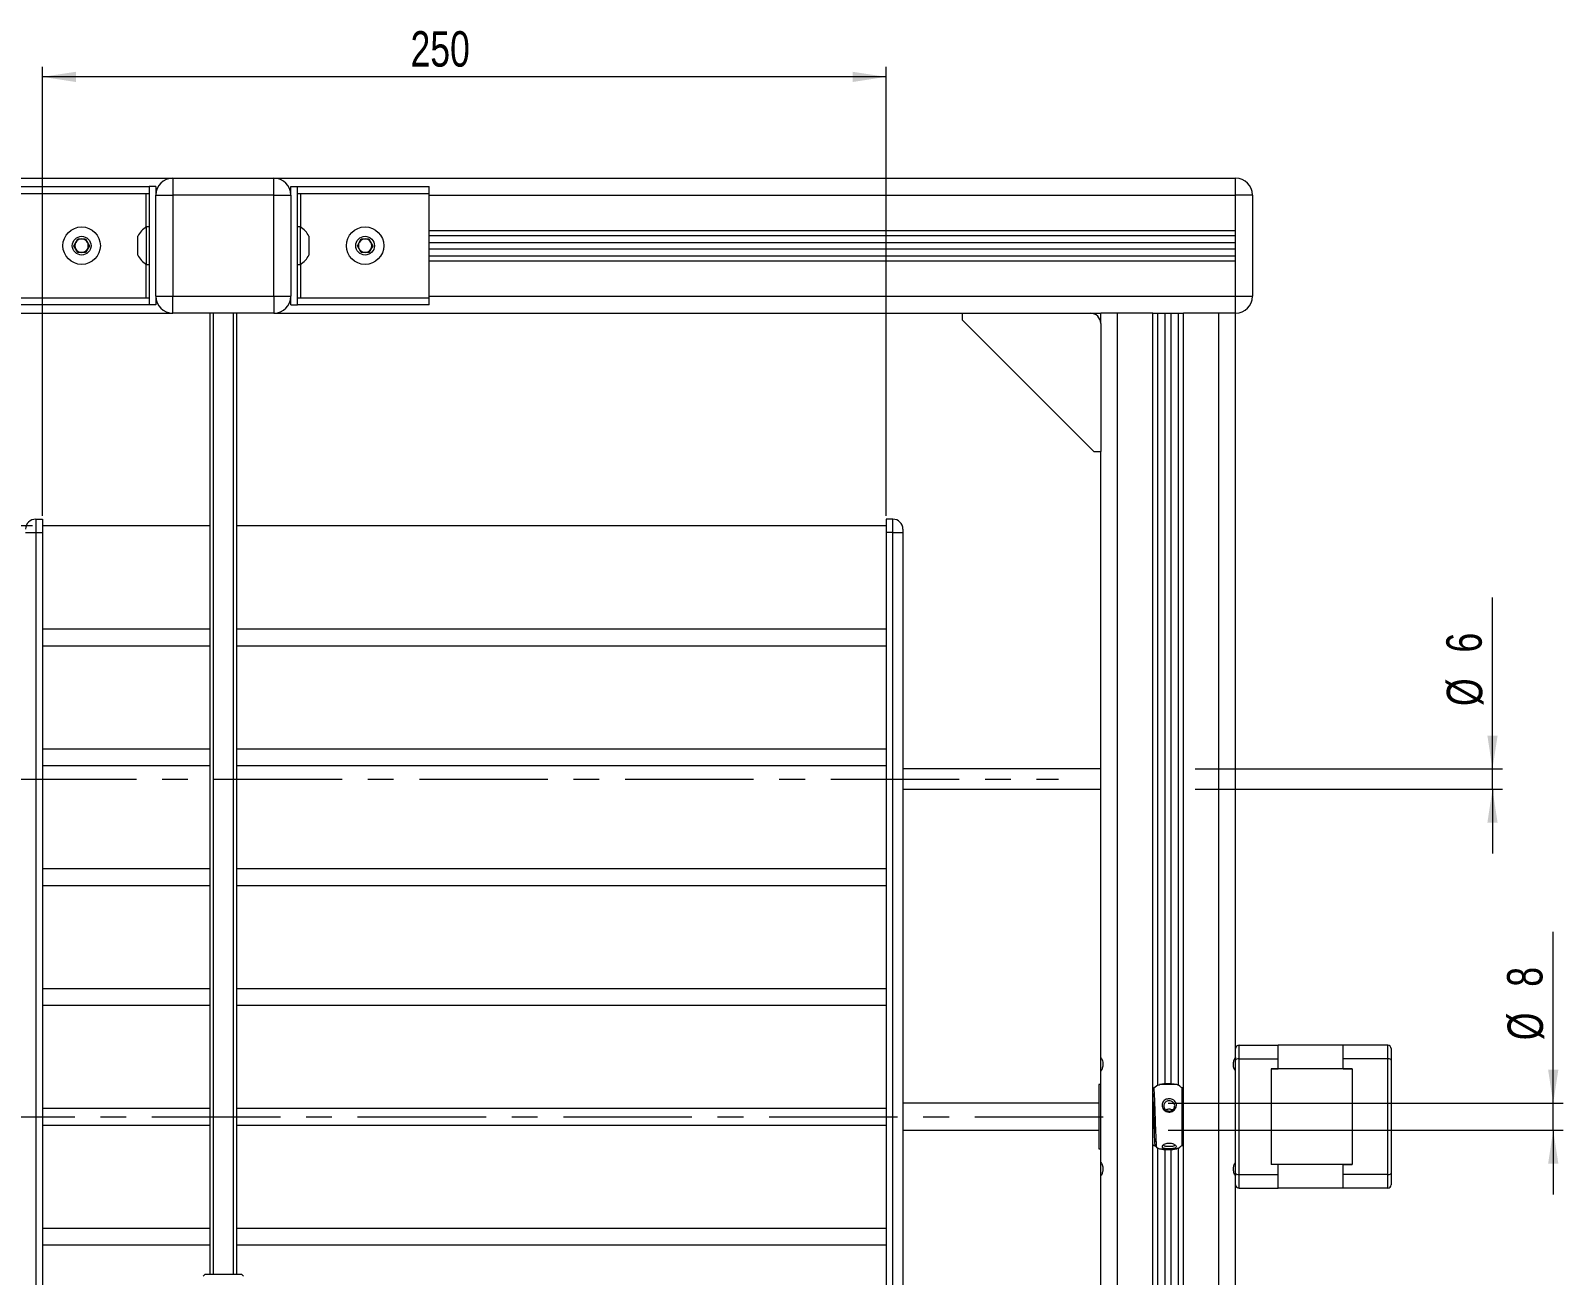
# Model space of a CAD drawing. Header units: millimetres. Extents: x 0 to 594, y 0 to 420.
# Drawn here: x 163.4 to 314.8, y 115.4 to 238.3 of the extents above; entities that cross this region are included whole.
import ezdxf

# ---------------------------------------------------------------- set-up
doc = ezdxf.new("R2010")
doc.units = ezdxf.units.MM
doc.linetypes.add('CENTERX2', pattern=[20.32, 12.7, -2.54, 2.54, -2.54])
doc.styles.add('SLDTEXTSTYLE0', font='TXT', dxfattribs={"width": 0.75})
doc.dimstyles.new('SLDDIMSTYLE0', dxfattribs={"dimtxt": 3.5, "dimasz": 3.302, "dimexe": 0, "dimexo": 0.0625, "dimgap": 0.875, "dimtad": 1, "dimlfac": 3, "dimrnd": 1e-09, "dimzin": 12, "dimdsep": 46, "dimtxsty": 'SLDTEXTSTYLE0', "dimsah": 1, "dimcen": 0.09, "dimadec": 0, "dimazin": 3, "dimtfac": 1, "dimtmove": 0, "dimatfit": 0, "dimfxl": 0, "dimfrac": 2, "dimtolj": 1, "dimtzin": 12, "dimarcsym": 0})
doc.dimstyles.new('SLDDIMSTYLE1', dxfattribs={"dimtxt": 3.5, "dimasz": 3.302, "dimexe": 0, "dimexo": 0.0625, "dimgap": 0.875, "dimtad": 1, "dimlfac": 3, "dimrnd": 1e-09, "dimzin": 12, "dimdsep": 46, "dimtxsty": 'SLDTEXTSTYLE0', "dimsah": 1, "dimcen": 0.09, "dimadec": 0, "dimazin": 3, "dimtfac": 1, "dimtofl": 0, "dimtmove": 0, "dimatfit": 3, "dimfxl": 0, "dimfrac": 2, "dimtolj": 1, "dimtzin": 12, "dimarcsym": 0})

# ---------------------------------------------------------------- blocks, each defined once
blk = doc.blocks.new('*D17')
at = {"color": 7, "linetype": 'Continuous', "lineweight": 0}
for p, q in [((307.83, 165.37), (307.83, 182.3)), ((278.46, 165.37), (308.83, 165.37)), ((307.83, 163.37), (307.83, 165.37)), ((278.46, 163.37), (308.83, 163.37)), ((307.83, 163.37), (307.83, 157.02))]:
    blk.add_line(p, q, dxfattribs=at)
for points in [[(307.83, 165.37), (308.34, 168.67), (307.33, 168.67)], [(307.83, 163.37), (307.33, 160.07), (308.34, 160.07)]]:
    blk.add_solid(points, dxfattribs=at)
at = {"color": 7, "linetype": 'Continuous', "lineweight": 0, "char_height": 3.5, "attachment_point": 1, "rotation": 90, "style": 'SLDTEXTSTYLE0'}
for s, insert in [('6', (303.27, 176.87, -40.61)), ('%%c', (303.32, 171.59, -40.61))]:
    blk.add_mtext(s, dxfattribs=dict(at, insert=insert))
blk = doc.blocks.new('*D18')
at = {"color": 7, "linetype": 'Continuous', "lineweight": 0}
for p, q in [((313.83, 132.37), (313.83, 149.3)), ((275.79, 132.37), (314.83, 132.37)), ((313.83, 129.71), (313.83, 132.37)), ((275.79, 129.71), (314.83, 129.71)), ((313.83, 129.71), (313.83, 123.36))]:
    blk.add_line(p, q, dxfattribs=at)
for points in [[(313.83, 132.37), (314.34, 135.67), (313.33, 135.67)], [(313.83, 129.71), (313.33, 126.4), (314.34, 126.4)]]:
    blk.add_solid(points, dxfattribs=at)
at = {"color": 7, "linetype": 'Continuous', "lineweight": 0, "char_height": 3.5, "attachment_point": 1, "rotation": 90, "style": 'SLDTEXTSTYLE0'}
for s, insert in [('8', (309.27, 143.87, -40.61)), ('%%c', (309.32, 138.59, -40.61))]:
    blk.add_mtext(s, dxfattribs=dict(at, insert=insert))
blk = doc.blocks.new('*D20')
at = {"color": 7, "linetype": 'Continuous', "lineweight": 0}
for p, q in [((163.59, 189.37), (63.79, 189.37)), ((64.79, 189.37), (64.79, 72.71)), ((163.59, 72.71), (63.79, 72.71))]:
    blk.add_line(p, q, dxfattribs=at)
for points in [[(64.79, 189.37), (64.29, 186.07), (65.3, 186.07)], [(64.79, 72.71), (65.3, 76.01), (64.29, 76.01)]]:
    blk.add_solid(points, dxfattribs=at)
at = {"color": 7, "linetype": 'Continuous', "lineweight": 0, "insert": (60.28, 125.74, -40.61), "char_height": 3.5, "attachment_point": 1, "rotation": 90, "style": 'SLDTEXTSTYLE0'}
blk.add_mtext('350', dxfattribs=at)
blk = doc.blocks.new('*D21')
at = {"color": 7, "linetype": 'Continuous', "lineweight": 0}
for p, q in [((164.59, 190.37), (164.59, 234.71)), ((247.92, 190.37), (247.92, 234.71)), ((247.92, 233.71), (164.59, 233.71))]:
    blk.add_line(p, q, dxfattribs=at)
for points in [[(164.59, 233.71), (167.89, 233.2), (167.89, 234.21)], [(247.92, 233.71), (244.62, 234.21), (244.62, 233.2)]]:
    blk.add_solid(points, dxfattribs=at)
at = {"color": 7, "linetype": 'Continuous', "lineweight": 0, "insert": (200.95, 238.22, -40.61), "char_height": 3.5, "attachment_point": 1, "style": 'SLDTEXTSTYLE0'}
blk.add_mtext('250', dxfattribs=at)

msp = doc.modelspace()

# ---------------------------------------------------------------- linework, layer by layer
at = {"color": 7, "linetype": 'Continuous', "lineweight": 15}
for p, q in [((82.4599, 223.706), (177.4599, 223.706)), ((162.1266, 222.8727), (175.1266, 222.8727)), ((175.1266, 222.8727), (175.1266, 222.206)), ((175.7933, 222.8727), (175.1266, 222.8727)), ((175.7933, 222.8727), (175.7933, 222.0393)), ((177.4599, 223.706), (180.9599, 223.706)), ((177.4599, 223.706), (177.4599, 222.0393)), ((177.4599, 223.706), (187.4599, 223.706)), ((183.9599, 223.706), (187.4599, 223.706)), ((187.4599, 223.706), (282.4599, 223.706)), ((187.4599, 222.0393), (187.4599, 223.706)), ((189.1266, 222.8727), (189.7933, 222.8727)), ((189.1266, 222.0393), (189.1266, 222.8727)), ((189.7933, 222.206), (189.7933, 222.8727)), ((189.7933, 222.8727), (202.7933, 222.8727)), ((202.7933, 222.206), (202.7933, 222.8727)), ((282.4599, 222.0393), (282.4599, 223.706)), ((162.1266, 222.206), (175.1266, 222.206)), ((175.1266, 222.206), (175.1266, 211.8727)), ((175.7933, 218.5393), (175.7933, 222.0393)), ((175.7933, 222.0393), (177.4599, 222.0393)), ((175.7933, 212.0393), (175.7933, 222.0393)), ((177.4599, 222.0393), (177.4599, 212.0393)), ((187.4599, 222.0393), (177.4599, 222.0393)), ((187.4599, 212.0393), (187.4599, 222.0393)), ((187.4599, 222.0393), (189.1266, 222.0393)), ((189.1266, 222.0393), (189.1266, 218.5393)), ((189.1266, 222.0393), (189.1266, 212.0393)), ((189.7933, 211.8727), (189.7933, 222.206)), ((189.7933, 222.206), (202.7933, 222.206)), ((202.7933, 211.8727), (202.7933, 222.206)), ((282.4599, 218.5393), (282.4599, 222.0393)), ((284.1266, 222.0393), (282.4599, 222.0393)), ((282.4599, 212.0393), (282.4599, 222.0393)), ((284.1266, 222.0393), (284.1266, 212.0393)), ((175.1266, 218.8893), (174.8641, 218.8893)), ((174.8641, 217.7457), (174.8641, 218.8893)), ((190.0557, 218.8893), (189.7933, 218.8893)), ((190.0557, 218.8893), (190.0557, 215.1894)), ((202.7933, 218.5393), (282.4599, 218.5393)), ((167.6974, 217.0393), (168.0786, 217.6997)), ((168.0786, 216.3789), (167.6974, 217.0393)), ((168.0786, 217.6997), (168.8412, 217.6997)), ((168.8412, 217.6997), (169.2225, 217.0393)), ((169.2225, 217.0393), (168.8412, 216.3789)), ((174.009, 217.3925), (174.009, 217.9643)), ((174.009, 216.1144), (174.009, 217.3925)), ((174.8641, 215.1894), (174.8641, 217.7457)), ((190.9109, 217.9643), (190.9109, 216.1144)), ((195.6974, 217.0393), (196.0786, 217.6997)), ((196.0786, 216.3789), (195.6974, 217.0393)), ((196.0786, 217.6997), (196.8412, 217.6997)), ((196.8412, 217.6997), (197.2225, 217.0393)), ((197.2225, 217.0393), (196.8412, 216.3789)), ((168.8412, 216.3789), (168.0786, 216.3789)), ((174.8641, 215.1894), (175.1266, 215.1894)), ((175.7933, 212.0393), (175.7933, 215.5393)), ((189.1266, 215.5393), (189.1266, 212.0393)), ((189.7933, 215.1894), (190.0557, 215.1894)), ((196.8412, 216.3789), (196.0786, 216.3789)), ((202.7933, 215.5393), (282.4599, 215.5393)), ((282.4599, 212.0393), (282.4599, 215.5393)), ((175.7933, 212.0393), (175.7933, 211.206)), ((175.7933, 212.0393), (177.4599, 212.0393)), ((177.4599, 212.0393), (187.4599, 212.0393)), ((177.4599, 210.3727), (177.4599, 212.0393)), ((187.4599, 212.0393), (189.1266, 212.0393)), ((187.4599, 212.0393), (187.4599, 210.3727)), ((189.1266, 211.206), (189.1266, 212.0393)), ((282.4599, 210.3727), (282.4599, 212.0393)), ((282.4599, 212.0393), (284.1266, 212.0393)), ((175.1266, 211.8727), (162.1266, 211.8727)), ((175.1266, 211.206), (162.1266, 211.206)), ((175.1266, 211.8727), (175.1266, 211.206)), ((175.7933, 211.206), (175.1266, 211.206)), ((189.1266, 211.206), (189.7933, 211.206)), ((189.7933, 211.206), (189.7933, 211.8727)), ((202.7933, 211.8727), (189.7933, 211.8727)), ((202.7933, 211.206), (189.7933, 211.206)), ((202.7933, 211.206), (202.7933, 211.8727)), ((109.4599, 210.3727), (177.4599, 210.3727)), ((180.9599, 210.3727), (177.4599, 210.3727)), ((187.4599, 210.3727), (177.4599, 210.3727)), ((181.1266, 210.3727), (181.1266, 115.4575)), ((181.4599, 210.3727), (181.4599, 115.4575)), ((183.4599, 115.4575), (183.4599, 210.3727)), ((183.7933, 115.4575), (183.7933, 210.3727)), ((187.4599, 210.3727), (183.9599, 210.3727)), ((187.4599, 210.3727), (255.4599, 210.3727)), ((255.4599, 210.3727), (255.4599, 209.706)), ((255.4599, 210.3727), (268.1266, 210.3727)), ((255.4599, 209.706), (268.4599, 196.706)), ((268.1266, 210.3727), (269.1266, 210.3727)), ((269.1266, 209.3727), (269.1266, 210.3727)), ((270.7932, 210.3727), (269.1266, 210.3727)), ((269.1266, 209.3727), (269.1266, 196.706)), ((270.7932, 51.706), (270.7932, 210.3727)), ((274.2933, 210.3727), (270.7932, 210.3727)), ((274.2933, 210.3727), (277.2933, 210.3727)), ((274.2933, 51.706), (274.2933, 210.3727)), ((274.7765, 134.1385), (274.7765, 210.3727)), ((275.4836, 134.3053), (275.4836, 210.3727)), ((276.1029, 134.3053), (276.1029, 210.3727)), ((276.81, 134.1385), (276.81, 210.3727)), ((277.2933, 51.706), (277.2933, 210.3727)), ((280.7932, 210.3727), (277.2933, 210.3727)), ((280.7932, 51.706), (280.7932, 210.3727)), ((282.4599, 210.3727), (280.7932, 210.3727)), ((282.4599, 137.756), (282.4599, 210.3727)), ((268.4599, 196.706), (269.1266, 196.706)), ((269.1266, 136.8515), (269.1266, 196.706)), ((163.9224, 190.0393), (163.9224, 188.706)), ((163.9224, 190.0393), (164.5891, 190.0393)), ((164.5891, 190.0393), (164.5891, 188.706)), ((181.1266, 189.3727), (164.5891, 189.3727)), ((247.9224, 189.3727), (183.7933, 189.3727)), ((248.5891, 190.0393), (247.9224, 190.0393)), ((247.9224, 190.0393), (247.9224, 188.706)), ((248.5891, 188.706), (248.5891, 190.0393)), ((162.9224, 188.706), (163.9224, 188.706)), ((163.9224, 188.706), (163.9224, 73.3727)), ((163.9224, 188.706), (164.5891, 188.706)), ((164.5891, 188.706), (164.5891, 73.3727)), ((248.5891, 188.706), (247.9224, 188.706)), ((247.9224, 188.706), (247.9224, 73.3727)), ((248.5891, 73.3727), (248.5891, 188.706)), ((248.5891, 188.706), (249.5891, 188.706)), ((249.5891, 189.0393), (249.5891, 188.706)), ((249.5891, 188.706), (249.5891, 73.3727)), ((164.5891, 179.206), (181.1266, 179.206)), ((183.7933, 179.206), (247.9224, 179.206)), ((164.5891, 177.5393), (181.1266, 177.5393)), ((183.7933, 177.5393), (247.9224, 177.5393)), ((164.5891, 167.3727), (181.1266, 167.3727)), ((183.7933, 167.3727), (247.9224, 167.3727)), ((164.5891, 165.706), (181.1266, 165.706)), ((183.7933, 165.706), (247.9224, 165.706)), ((269.1266, 165.3727), (249.5891, 165.3727)), ((249.5891, 163.3727), (269.1266, 163.3727)), ((164.5891, 155.5393), (181.1266, 155.5393)), ((183.7933, 155.5393), (247.9224, 155.5393)), ((164.5891, 153.8727), (181.1266, 153.8727)), ((183.7933, 153.8727), (247.9224, 153.8727)), ((164.5891, 143.706), (181.1266, 143.706)), ((183.7933, 143.706), (247.9224, 143.706)), ((164.5891, 142.0393), (181.1266, 142.0393)), ((183.7933, 142.0393), (247.9224, 142.0393)), ((282.7933, 136.756), (282.7933, 138.0893)), ((282.7933, 138.0893), (286.6669, 138.0893)), ((293.0866, 138.0893), (286.6669, 138.0893)), ((286.6669, 136.756), (286.6669, 138.0893)), ((297.4999, 138.0893), (293.0866, 138.0893)), ((293.0866, 136.756), (293.0866, 138.0893)), ((297.4999, 136.756), (297.4999, 138.0893)), ((269.1266, 135.5605), (269.1266, 136.8515)), ((282.4599, 136.6179), (282.4599, 137.756)), ((282.4599, 125.4608), (282.4599, 136.6179)), ((282.7933, 125.3227), (282.7933, 136.756)), ((282.7933, 136.756), (286.6669, 136.756)), ((286.6669, 135.7561), (286.6669, 136.756)), ((293.0866, 135.7561), (293.0866, 136.756)), ((297.4999, 136.756), (293.0866, 136.756)), ((297.4999, 125.3227), (297.4999, 136.756)), ((297.8333, 137.756), (297.8333, 136.6179)), ((297.8333, 136.6179), (297.8333, 125.4608)), ((269.1266, 126.5182), (269.1266, 135.5605)), ((293.9599, 135.7561), (285.9599, 135.7561)), ((285.9599, 135.7561), (285.9599, 126.3226)), ((285.9599, 135.7561), (286.6669, 135.7561)), ((293.0866, 135.7561), (293.9599, 135.7561)), ((293.9599, 135.7561), (293.9599, 126.3226)), ((269.1266, 134.2143), (268.9513, 134.2143)), ((268.9513, 134.2143), (268.9513, 127.8643)), ((276.6517, 134.2143), (274.9502, 134.2143)), ((275.4836, 134.3053), (276.1029, 134.3053)), ((277.1639, 128.1946), (277.1639, 133.884)), ((164.5891, 131.8727), (181.1266, 131.8727)), ((183.7933, 131.8727), (247.9224, 131.8727)), ((268.9513, 132.3727), (249.5891, 132.3727)), ((277.2933, 131.8727), (277.1639, 131.8727)), ((164.5891, 130.206), (181.1266, 130.206)), ((183.7933, 130.206), (247.9224, 130.206)), ((249.5891, 129.706), (268.9513, 129.706)), ((277.1639, 130.206), (277.2933, 130.206)), ((268.9513, 127.8643), (269.1266, 127.8643)), ((274.7765, 51.706), (274.7765, 127.9402)), ((274.9348, 127.8643), (276.6363, 127.8643)), ((276.1029, 127.7733), (275.4836, 127.7733)), ((275.4836, 51.706), (275.4836, 127.7733)), ((276.1029, 51.706), (276.1029, 127.7733)), ((276.81, 51.706), (276.81, 127.9402)), ((269.1266, 125.2272), (269.1266, 126.5182)), ((293.9599, 126.3226), (285.9599, 126.3226)), ((286.6669, 126.3226), (285.9599, 126.3226)), ((286.6669, 125.3227), (286.6669, 126.3226)), ((293.0866, 125.3227), (293.0866, 126.3226)), ((293.0866, 126.3226), (293.9599, 126.3226)), ((269.1266, 65.3727), (269.1266, 125.2272)), ((282.4599, 124.3227), (282.4599, 125.4608)), ((282.4599, 51.706), (282.4599, 124.3227)), ((282.7933, 123.9893), (282.7933, 125.3227)), ((282.7933, 125.3227), (286.6669, 125.3227)), ((286.6669, 123.9893), (286.6669, 125.3227)), ((293.0866, 123.9893), (293.0866, 125.3227)), ((297.4999, 125.3227), (293.0866, 125.3227)), ((297.4999, 123.9893), (297.4999, 125.3227)), ((297.8333, 125.4608), (297.8333, 124.3227)), ((282.7933, 123.9893), (286.6669, 123.9893)), ((293.0866, 123.9893), (286.6669, 123.9893)), ((297.4999, 123.9893), (293.0866, 123.9893)), ((164.5891, 120.0393), (181.1266, 120.0393)), ((183.7933, 120.0393), (247.9224, 120.0393)), ((164.5891, 118.3727), (181.1266, 118.3727)), ((183.7933, 118.3727), (247.9224, 118.3727)), ((180.6266, 115.4575), (180.4599, 115.2908)), ((180.7588, 115.4575), (180.6266, 115.4575)), ((184.2933, 115.4575), (180.7588, 115.4575)), ((184.4599, 115.2908), (184.2933, 115.4575))]:
    msp.add_line(p, q, dxfattribs=at)
at = {"color": 66, "linetype": 'Continuous', "lineweight": 15}
for p, q in [((174.7933, 222.206), (174.7933, 218.8463)), ((190.1266, 218.8463), (190.1266, 222.206)), ((202.7933, 222.0393), (282.4599, 222.0393)), ((202.7933, 218.0561), (282.4599, 218.0561)), ((202.7933, 217.349), (282.4599, 217.349)), ((202.7933, 216.7297), (282.4599, 216.7297)), ((174.7933, 215.2323), (174.7933, 211.8727)), ((190.1266, 211.8727), (190.1266, 215.2323)), ((202.7933, 216.0226), (282.4599, 216.0226)), ((202.7933, 212.0393), (282.4599, 212.0393))]:
    msp.add_line(p, q, dxfattribs=at)
at = {"color": 7, "linetype": 'CENTERX2', "lineweight": 0}
for p, q in [((100.2199, 164.3727), (264.9579, 164.3727)), ((94.1266, 131.0393), (271.7068, 131.0393))]:
    msp.add_line(p, q, dxfattribs=at)
at = {"color": 7, "linetype": 'Continuous', "lineweight": 15}
for centre, radius in [((168.4599, 217.0393), 1.85), ((196.4599, 217.0393), 1.85), ((168.4599, 217.0393), 0.925), ((196.4599, 217.0393), 0.925)]:
    msp.add_circle(centre, radius, dxfattribs=at)
for centre, radius, start, end in [((177.4599, 222.0393), 1.6667, 90, 180), ((187.4599, 222.0393), 1.6667, 0, 90), ((282.4599, 222.0393), 1.6667, 0, 90), ((175.9374, 217.0393), 2.1387, 120.119782, 154.374371), ((188.9825, 217.0393), 2.1387, 25.625629, 59.880218), ((168.4599, 217.0393), 0.6604, 150, 210), ((168.4599, 217.0393), 0.6604, 90, 150), ((168.4599, 217.0393), 0.6604, 210, 270), ((168.4599, 217.0393), 0.6604, 30, 90), ((168.4599, 217.0393), 0.6604, 270, 330), ((168.4599, 217.0393), 0.6604, 330, 30), ((196.4599, 217.0393), 0.6604, 150, 210), ((196.4599, 217.0393), 0.6604, 90, 150), ((196.4599, 217.0393), 0.6604, 210, 270), ((196.4599, 217.0393), 0.6604, 30, 90), ((196.4599, 217.0393), 0.6604, 270, 330), ((196.4599, 217.0393), 0.6604, 330, 30), ((175.9374, 217.0393), 2.1387, 205.625629, 239.880218), ((188.9825, 217.0393), 2.1387, 300.119782, 334.374371), ((177.4599, 212.0393), 1.6667, 180, 270), ((187.4599, 212.0393), 1.6667, 270, 0), ((282.4599, 212.0393), 1.6667, 270, 0), ((268.1266, 209.3727), 1, 0, 90), ((163.9224, 189.0393), 1, 90, 180), ((248.5891, 189.0393), 1, 0, 90), ((282.7933, 137.756), 0.3333, 90, 180), ((297.4999, 137.756), 0.3333, 0, 90), ((276.7361, 131.0393), 3.6667, 122.304953, 132.341385), ((274.8504, 131.0393), 3.6667, 48.223962, 57.695047), ((276.7361, 131.0393), 3.6667, 228.223962, 237.695047), ((274.8504, 131.0393), 3.6667, 302.304953, 311.776038), ((282.7933, 124.3227), 0.3333, 180, 270), ((297.4999, 124.3227), 0.3333, 270, 0)]:
    msp.add_arc(centre, radius, start, end, dxfattribs=at)
for centre, start_param, end_param in [((282.7933, 136.6179), 1.57079633, 3.14159265), ((297.4999, 136.6179), 0, 1.57079633), ((282.7933, 125.4608), 3.14159265, 4.71238898), ((297.4999, 125.4608), 4.71238898, 6.28318531)]:
    msp.add_ellipse(centre, major_axis=(0.3333, 0), ratio=0.41421356, start_param=start_param, end_param=end_param, dxfattribs=at)
for points, knots in [([(269.1266, 136.8515), (269.1291, 136.8628), (269.1342, 136.8854), (269.1764, 136.8338), (269.2371, 136.7233), (269.3044, 136.551), (269.3503, 136.3344), (269.3523, 136.1127), (269.3181, 135.9155), (269.2611, 135.7434), (269.1948, 135.6067), (269.1426, 135.5335), (269.1272, 135.5374), (269.1267, 135.5577), (269.1266, 135.5605)], [0, 0, 0, 0, 0.085680803, 0.17127495, 0.259653995, 0.35540831, 0.452655743, 0.539322112, 0.618328755, 0.70223678, 0.796490907, 0.894322104, 0.985307681, 1, 1, 1, 1]), ([(282.4493, 135.5448), (282.4486, 135.5431), (282.444, 135.5332), (282.409, 135.5811), (282.3498, 135.6878), (282.282, 135.8612), (282.2362, 136.0776), (282.2343, 136.2994), (282.2684, 136.4964), (282.3256, 136.6693), (282.3905, 136.8022), (282.4376, 136.8736), (282.4456, 136.8657), (282.4478, 136.8635)], [0, 0, 0, 0, 0.02033154, 0.11943513, 0.22176322, 0.33263046, 0.44522672, 0.54557161, 0.63704811, 0.73419826, 0.84332984, 0.95660186, 1, 1, 1, 1]), ([(274.5056, 128.1749), (274.5052, 128.1787), (274.4926, 128.2807), (274.4678, 128.7905), (274.4315, 129.6507), (274.3951, 130.7048), (274.366, 131.5712), (274.3382, 132.3525), (274.3163, 132.9453), (274.2992, 133.2612), (274.2933, 133.3714)], [0, 0, 0, 0, 0.0065337, 0.17781264, 0.34909182, 0.52037098, 0.69165012, 0.75856995, 0.91583172, 1, 1, 1, 1]), ([(274.6675, 128.0266), (274.6609, 128.0722), (274.6423, 128.2021), (274.6114, 128.784), (274.5751, 129.6636), (274.5387, 130.7149), (274.5097, 131.5758), (274.4819, 132.3631), (274.4538, 133.0716), (274.4272, 133.6555), (274.4117, 133.8131), (274.4084, 133.8469)], [0, 0, 0, 0, 0.07595713, 0.21636722, 0.35677738, 0.49718763, 0.63759782, 0.69112228, 0.82136323, 0.9617734, 1, 1, 1, 1]), ([(274.7765, 134.1385), (274.8527, 134.1772), (275.0054, 134.2548), (275.2656, 134.2994), (275.4278, 134.3038), (275.4836, 134.3053)], [0, 0, 0, 0, 0.39551328, 0.79191001, 1, 1, 1, 1]), ([(276.1029, 134.3053), (276.2045, 134.3006), (276.4076, 134.2913), (276.6491, 134.227), (276.7645, 134.1635), (276.81, 134.1385)], [0, 0, 0, 0, 0.37725223, 0.75419459, 1, 1, 1, 1]), ([(274.5283, 131.0324), (274.5193, 131.1441), (274.506, 131.3095), (274.4806, 131.6085), (274.4519, 131.9201), (274.4155, 132.2083), (274.3843, 132.3639), (274.3653, 132.3566), (274.3585, 132.3539)], [0, 0, 0, 0, 0.15875337, 0.23493246, 0.44970183, 0.66447156, 0.87923477, 1, 1, 1, 1]), ([(275.8975, 132.8033), (275.9761, 132.7969), (276.1348, 132.7841), (276.3459, 132.6818), (276.5058, 132.5276), (276.5892, 132.3488), (276.6167, 132.1573), (276.5811, 131.9617), (276.475, 131.7589), (276.3007, 131.5953), (276.0799, 131.4966), (275.8403, 131.4761), (275.6073, 131.5335), (275.4042, 131.6662), (275.2604, 131.8541), (275.1977, 132.0333), (275.1822, 132.2093), (275.2145, 132.3815), (275.3208, 132.5694), (275.4962, 132.7114), (275.7002, 132.7908), (275.8381, 132.7996), (275.8975, 132.8033)], [0, 0, 0, 0, 0.05287573, 0.10681641, 0.16007072, 0.21200033, 0.25006902, 0.3000512, 0.35121359, 0.40650342, 0.45973355, 0.51200598, 0.56615282, 0.61900107, 0.67357467, 0.72568227, 0.74994188, 0.80013763, 0.85171011, 0.90691554, 0.9599371, 1, 1, 1, 1]), ([(275.3556, 132.1134), (275.3615, 132.1696), (275.3733, 132.2819), (275.4649, 132.4261), (275.6004, 132.5362), (275.7537, 132.593), (275.9161, 132.6091), (276.0784, 132.5854), (276.2393, 132.5078), (276.3632, 132.386), (276.435, 132.2317), (276.4465, 132.0594), (276.3972, 131.8921), (276.2927, 131.7451), (276.1437, 131.6377), (275.9662, 131.5853), (275.7818, 131.5931), (275.6111, 131.6601), (275.4727, 131.7779), (275.3752, 131.9359), (275.3623, 132.0534), (275.3556, 132.1134)], [0, 0, 0, 0, 0.05311804, 0.10609115, 0.15963487, 0.21359998, 0.25007229, 0.30305157, 0.35616272, 0.40964922, 0.46363682, 0.51672243, 0.56987914, 0.62276769, 0.67662144, 0.73049129, 0.78352153, 0.83673839, 0.8898282, 0.94376701, 1, 1, 1, 1]), ([(275.8975, 131.7715), (275.8447, 131.7681), (275.7396, 131.7613), (275.632, 131.7343), (275.5883, 131.7039), (275.5808, 131.6987)], [0, 0, 0, 0, 0.45471393, 0.9065003, 1, 1, 1, 1]), ([(276.2128, 131.6999), (276.1654, 131.7213), (276.0724, 131.7634), (275.955, 131.7689), (275.8975, 131.7715)], [0, 0, 0, 0, 0.51041464, 1, 1, 1, 1]), ([(274.3842, 131.035), (274.3842, 131.0351), (274.384, 131.0353), (274.3839, 131.0388), (274.3838, 131.0408)], [0, 0, 0, 0, 0.4535883, 1, 1, 1, 1]), ([(274.3843, 131.0348), (274.3954, 130.8978), (274.4186, 130.6102), (274.454, 130.2157), (274.4905, 129.9074), (274.5236, 129.7265), (274.5445, 129.7229), (274.5532, 129.7213)], [0, 0, 0, 0, 0.19651635, 0.41249129, 0.62846617, 0.8444412, 1, 1, 1, 1]), ([(274.6253, 128.5781), (274.6213, 128.4953), (274.6096, 128.2507), (274.5979, 128.1527), (274.5902, 128.0878)], [0, 0, 0, 0, 0.33823733, 1, 1, 1, 1]), ([(275.4836, 127.7733), (275.382, 127.778), (275.1789, 127.7874), (274.9374, 127.8517), (274.822, 127.9152), (274.7765, 127.9402)], [0, 0, 0, 0, 0.377248893, 0.754187919, 1, 1, 1, 1]), ([(275.8939, 127.8958), (275.8195, 127.8968), (275.6666, 127.899), (275.4555, 127.9166), (275.2931, 127.9527), (275.1947, 128.0121), (275.1734, 128.093), (275.2367, 128.1878), (275.3642, 128.2823), (275.557, 128.3601), (275.7864, 128.4021), (276.0278, 128.3993), (276.2513, 128.3532), (276.4384, 128.2741), (276.5623, 128.1768), (276.6166, 128.082), (276.5837, 128.0042), (276.4809, 127.9479), (276.3128, 127.9142), (276.105, 127.8986), (275.9613, 127.8967), (275.8939, 127.8958)], [0, 0, 0, 0, 0.0502313, 0.10327636, 0.15753332, 0.20959579, 0.26487874, 0.31570916, 0.36876565, 0.42256568, 0.47714143, 0.52907925, 0.58290825, 0.63554924, 0.68934124, 0.74365871, 0.79602592, 0.84725039, 0.90285384, 0.95443781, 1, 1, 1, 1]), ([(276.4293, 128.2301), (276.4311, 128.223), (276.4387, 128.1938), (276.3905, 128.1513), (276.2892, 128.1144), (276.1393, 128.0884), (275.9989, 128.0801), (275.8566, 128.0799), (275.7141, 128.0818), (275.5534, 128.1033), (275.4286, 128.1349), (275.3589, 128.1841), (275.3409, 128.2365), (275.3677, 128.2696), (275.3758, 128.2796)], [0, 0, 0, 0, 0.03131534, 0.129943969, 0.227856795, 0.327720552, 0.427224379, 0.463468715, 0.560979167, 0.659116553, 0.758471488, 0.858516194, 0.957070185, 1, 1, 1, 1]), ([(276.81, 127.9402), (276.7338, 127.9015), (276.5811, 127.8239), (276.3209, 127.7792), (276.1587, 127.7749), (276.1029, 127.7733)], [0, 0, 0, 0, 0.39550762, 0.79190806, 1, 1, 1, 1]), ([(269.1266, 126.5182), (269.1266, 126.5193), (269.1268, 126.5378), (269.1374, 126.5479), (269.1798, 126.4955), (269.2417, 126.3801), (269.3084, 126.2044), (269.3519, 125.9859), (269.3509, 125.7653), (269.3149, 125.57), (269.2567, 125.3994), (269.191, 125.2672), (269.1369, 125.1917), (269.13, 125.2153), (269.1266, 125.2272)], [0, 0, 0, 0, 0.00546919, 0.0923478, 0.17699938, 0.26587609, 0.36206296, 0.4589461, 0.54480029, 0.62377695, 0.70834351, 0.80319521, 0.90083369, 1, 1, 1, 1]), ([(282.4599, 125.2272), (282.4583, 125.2172), (282.4546, 125.1941), (282.4189, 125.2315), (282.3592, 125.3349), (282.2911, 125.5), (282.2402, 125.7123), (282.2319, 125.9359), (282.2619, 126.1368), (282.3165, 126.3131), (282.3816, 126.4534), (282.4332, 126.5351), (282.444, 126.5311), (282.4477, 126.5298)], [0, 0, 0, 0, 0.0730822, 0.16910673, 0.26490452, 0.36653809, 0.47151657, 0.56645108, 0.65155319, 0.7402188, 0.83992504, 0.94518195, 1, 1, 1, 1])]:
    msp.add_open_spline(points, degree=3, knots=knots, dxfattribs=at)

# ---------------------------------------------------------------- dimensions: what is measured, and where the dimension line sits
at = {"color": 7, "linetype": 'Continuous', "lineweight": 0}
dim = msp.add_linear_dim(base=(164.5891, 233.706), p1=(247.9224, 189.3727), p2=(164.5891, 189.3727), dimstyle='SLDDIMSTYLE1', dxfattribs=at)
dim.commit()
dim.dimension.update_dxf_attribs({"geometry": '*D21', "text_midpoint": (206.2557, 233.706), "dimtype": 160})
dim = msp.add_linear_dim(base=(64.7933, 72.706), p1=(164.5891, 189.3727), p2=(164.5891, 72.706), angle=90, dimstyle='SLDDIMSTYLE1', dxfattribs=at)
dim.commit()
dim.dimension.update_dxf_attribs({"geometry": '*D20', "text_midpoint": (64.7933, 131.0393), "dimtype": 160})
for base, p1, p2, picture, middle in [((307.8333, 165.3727), (277.4599, 163.3727), (277.4599, 165.3727), '*D17', (307.8333, 176.948)), ((313.8333, 132.3727), (274.7933, 129.706), (274.7933, 132.3727), '*D18', (313.8333, 143.948))]:
    dim = msp.add_linear_dim(base=base, p1=p1, p2=p2, angle=90, text='%%c<>', dimstyle='SLDDIMSTYLE0', dxfattribs=at)
    dim.commit()
    dim.dimension.update_dxf_attribs({"geometry": picture, "text_midpoint": middle, "dimtype": 160})

doc.saveas('drawing.dxf')
